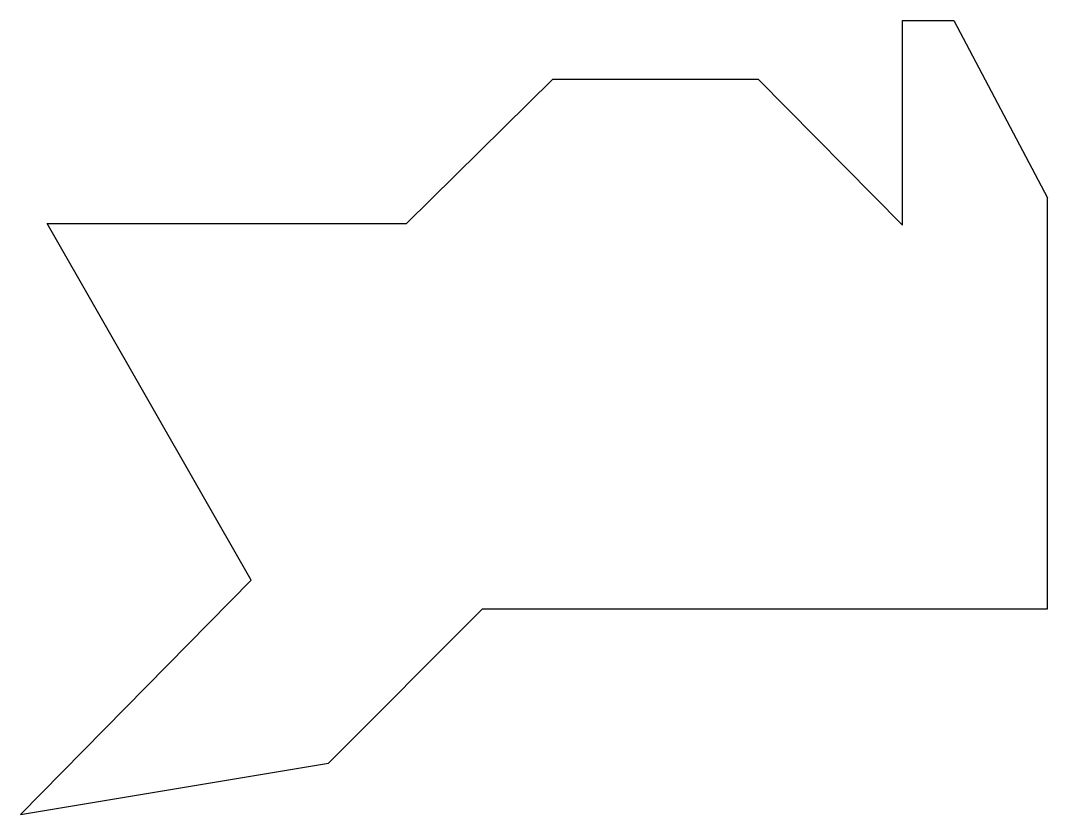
# Model space of a CAD drawing. Header units: millimetres. Extents: x 1 to 21, y 1 to 16.5.
import ezdxf

# ---------------------------------------------------------------- set-up
doc = ezdxf.new("R2010")
doc.units = ezdxf.units.MM

msp = doc.modelspace()

# ---------------------------------------------------------------- linework, layer by layer
for p, q in [((18.177, 12.467), (18.177, 16.451)), ((18.177, 16.451), (19.177, 16.451)), ((19.177, 16.451), (21, 13)), ((8.519, 12.501), (11.365, 15.312)), ((11.365, 15.312), (15.365, 15.312)), ((15.365, 15.312), (18.177, 12.467)), ((21, 5), (21, 13)), ((5.493, 5.558), (1.519, 12.501)), ((1.519, 12.501), (8.519, 12.501)), ((1, 1), (5.493, 5.558)), ((7, 2), (10, 5)), ((10, 5), (21, 5)), ((1, 1), (7, 2))]:
    msp.add_line(p, q)

doc.saveas('drawing.dxf')
